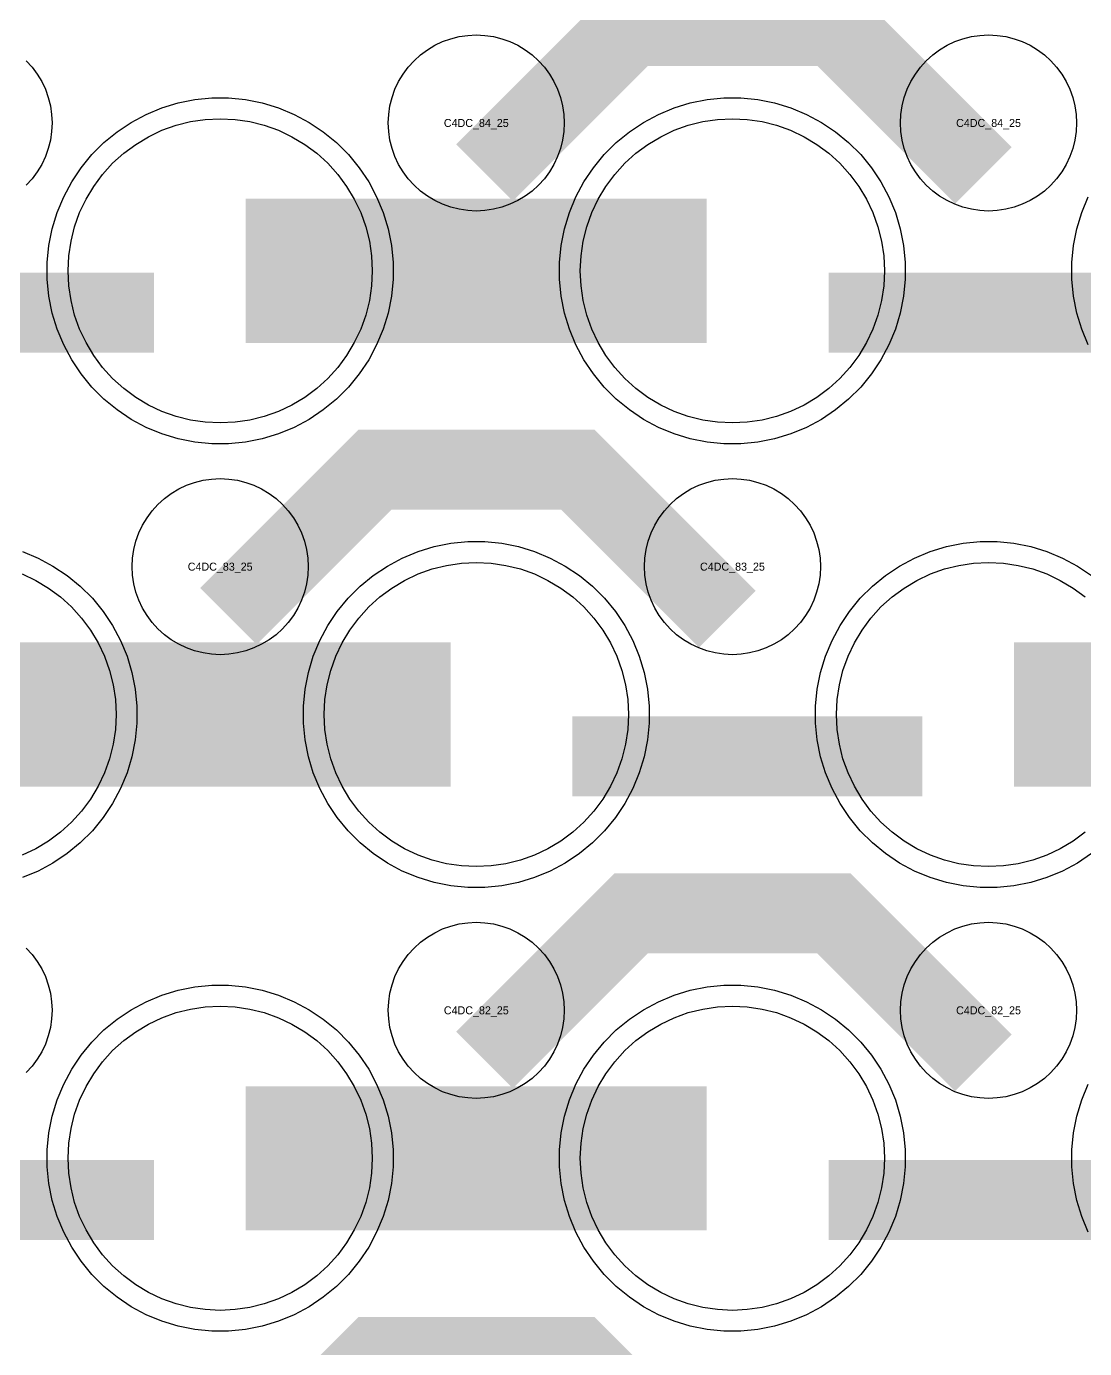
# Model space of a CAD drawing. Extents: x -11880 to 11880, y -14992 to 14992.
# Drawn here: x -4060.5 to -3730, y -3536.8 to -3123.9 of the extents above; entities that cross this region are included whole.
import ezdxf
from ezdxf.enums import TextEntityAlignment as Align

# ---------------------------------------------------------------- set-up
doc = ezdxf.new("R2010")
doc.units = 0
doc.header["$MEASUREMENT"] = 0
for name, color, linetype in [('GDS_775_DT_237', 138, 'CONTINUOUS'), ('RDL1_FS', 34, 'CONTINUOUS'), ('RDL_BS', 160, 'CONTINUOUS')]:
    doc.layers.add(name, color=color, linetype=linetype)

msp = doc.modelspace()

# ---------------------------------------------------------------- linework, layer by layer
at = {"layer": 'RDL1_FS'}
for points in [[(-4000, -3247.694), (-4004.657, -3247.465), (-4009.268, -3246.781), (-4013.791, -3245.649), (-4018.181, -3244.077), (-4022.395, -3242.085), (-4026.395, -3239.687), (-4030.14, -3236.909), (-4033.594, -3233.779), (-4036.724, -3230.325), (-4039.502, -3226.58), (-4041.9, -3222.58), (-4043.892, -3218.366), (-4045.464, -3213.976), (-4046.596, -3209.453), (-4047.28, -3204.842), (-4047.509, -3200.185), (-4047.28, -3195.528), (-4046.596, -3190.917), (-4045.464, -3186.394), (-4043.892, -3182.004), (-4041.9, -3177.79), (-4039.502, -3173.79), (-4036.724, -3170.045), (-4033.594, -3166.591), (-4030.14, -3163.461), (-4026.395, -3160.683), (-4022.395, -3158.285), (-4018.181, -3156.293), (-4013.791, -3154.721), (-4009.268, -3153.589), (-4004.657, -3152.905), (-4000, -3152.676), (-3995.343, -3152.905), (-3990.732, -3153.589), (-3986.209, -3154.721), (-3981.819, -3156.293), (-3977.605, -3158.285), (-3973.605, -3160.683), (-3969.86, -3163.461), (-3966.406, -3166.591), (-3963.276, -3170.045), (-3960.498, -3173.79), (-3958.1, -3177.79), (-3956.108, -3182.004), (-3954.536, -3186.394), (-3953.404, -3190.917), (-3952.72, -3195.528), (-3952.491, -3200.185), (-3952.72, -3204.842), (-3953.404, -3209.453), (-3954.536, -3213.976), (-3956.108, -3218.366), (-3958.1, -3222.58), (-3960.498, -3226.58), (-3963.276, -3230.325), (-3966.406, -3233.779), (-3969.86, -3236.909), (-3973.605, -3239.687), (-3977.605, -3242.085), (-3981.819, -3244.077), (-3986.209, -3245.649), (-3990.732, -3246.781), (-3995.343, -3247.465)], [(-3840, -3247.694), (-3844.657, -3247.465), (-3849.268, -3246.781), (-3853.791, -3245.649), (-3858.181, -3244.077), (-3862.395, -3242.085), (-3866.395, -3239.687), (-3870.14, -3236.909), (-3873.594, -3233.779), (-3876.724, -3230.325), (-3879.502, -3226.58), (-3881.9, -3222.58), (-3883.892, -3218.366), (-3885.464, -3213.976), (-3886.596, -3209.453), (-3887.28, -3204.842), (-3887.509, -3200.185), (-3887.28, -3195.528), (-3886.596, -3190.917), (-3885.464, -3186.394), (-3883.892, -3182.004), (-3881.9, -3177.79), (-3879.502, -3173.79), (-3876.724, -3170.045), (-3873.594, -3166.591), (-3870.14, -3163.461), (-3866.395, -3160.683), (-3862.395, -3158.285), (-3858.181, -3156.293), (-3853.791, -3154.721), (-3849.268, -3153.589), (-3844.657, -3152.905), (-3840, -3152.676), (-3835.343, -3152.905), (-3830.732, -3153.589), (-3826.209, -3154.721), (-3821.819, -3156.293), (-3817.605, -3158.285), (-3813.605, -3160.683), (-3809.86, -3163.461), (-3806.406, -3166.591), (-3803.276, -3170.045), (-3800.498, -3173.79), (-3798.1, -3177.79), (-3796.108, -3182.004), (-3794.536, -3186.394), (-3793.404, -3190.917), (-3792.72, -3195.528), (-3792.491, -3200.185), (-3792.72, -3204.842), (-3793.404, -3209.453), (-3794.536, -3213.976), (-3796.108, -3218.366), (-3798.1, -3222.58), (-3800.498, -3226.58), (-3803.276, -3230.325), (-3806.406, -3233.779), (-3809.86, -3236.909), (-3813.605, -3239.687), (-3817.605, -3242.085), (-3821.819, -3244.077), (-3826.209, -3245.649), (-3830.732, -3246.781), (-3835.343, -3247.465)], [(-3920, -3386.254), (-3924.657, -3386.025), (-3929.268, -3385.341), (-3933.791, -3384.209), (-3938.181, -3382.637), (-3942.395, -3380.645), (-3946.395, -3378.247), (-3950.14, -3375.469), (-3953.594, -3372.339), (-3956.724, -3368.885), (-3959.502, -3365.14), (-3961.9, -3361.14), (-3963.892, -3356.926), (-3965.464, -3352.536), (-3966.596, -3348.013), (-3967.28, -3343.402), (-3967.509, -3338.745), (-3967.28, -3334.088), (-3966.596, -3329.477), (-3965.464, -3324.954), (-3963.892, -3320.564), (-3961.9, -3316.35), (-3959.502, -3312.35), (-3956.724, -3308.605), (-3953.594, -3305.151), (-3950.14, -3302.021), (-3946.395, -3299.243), (-3942.395, -3296.845), (-3938.181, -3294.853), (-3933.791, -3293.281), (-3929.268, -3292.149), (-3924.657, -3291.465), (-3920, -3291.236), (-3915.343, -3291.465), (-3910.732, -3292.149), (-3906.209, -3293.281), (-3901.819, -3294.853), (-3897.605, -3296.845), (-3893.605, -3299.243), (-3889.86, -3302.021), (-3886.406, -3305.151), (-3883.276, -3308.605), (-3880.498, -3312.35), (-3878.1, -3316.35), (-3876.108, -3320.564), (-3874.536, -3324.954), (-3873.404, -3329.477), (-3872.72, -3334.088), (-3872.491, -3338.745), (-3872.72, -3343.402), (-3873.404, -3348.013), (-3874.536, -3352.536), (-3876.108, -3356.926), (-3878.1, -3361.14), (-3880.498, -3365.14), (-3883.276, -3368.885), (-3886.406, -3372.339), (-3889.86, -3375.469), (-3893.605, -3378.247), (-3897.605, -3380.645), (-3901.819, -3382.637), (-3906.209, -3384.209), (-3910.732, -3385.341), (-3915.343, -3386.025)], [(-4000, -3524.819), (-4004.657, -3524.59), (-4009.268, -3523.906), (-4013.791, -3522.774), (-4018.181, -3521.202), (-4022.395, -3519.21), (-4026.395, -3516.812), (-4030.14, -3514.034), (-4033.594, -3510.904), (-4036.724, -3507.45), (-4039.502, -3503.705), (-4041.9, -3499.705), (-4043.892, -3495.491), (-4045.464, -3491.101), (-4046.596, -3486.578), (-4047.28, -3481.967), (-4047.509, -3477.31), (-4047.28, -3472.653), (-4046.596, -3468.042), (-4045.464, -3463.519), (-4043.892, -3459.129), (-4041.9, -3454.915), (-4039.502, -3450.915), (-4036.724, -3447.17), (-4033.594, -3443.716), (-4030.14, -3440.586), (-4026.395, -3437.808), (-4022.395, -3435.41), (-4018.181, -3433.418), (-4013.791, -3431.846), (-4009.268, -3430.714), (-4004.657, -3430.03), (-4000, -3429.801), (-3995.343, -3430.03), (-3990.732, -3430.714), (-3986.209, -3431.846), (-3981.819, -3433.418), (-3977.605, -3435.41), (-3973.605, -3437.808), (-3969.86, -3440.586), (-3966.406, -3443.716), (-3963.276, -3447.17), (-3960.498, -3450.915), (-3958.1, -3454.915), (-3956.108, -3459.129), (-3954.536, -3463.519), (-3953.404, -3468.042), (-3952.72, -3472.653), (-3952.491, -3477.31), (-3952.72, -3481.967), (-3953.404, -3486.578), (-3954.536, -3491.101), (-3956.108, -3495.491), (-3958.1, -3499.705), (-3960.498, -3503.705), (-3963.276, -3507.45), (-3966.406, -3510.904), (-3969.86, -3514.034), (-3973.605, -3516.812), (-3977.605, -3519.21), (-3981.819, -3521.202), (-3986.209, -3522.774), (-3990.732, -3523.906), (-3995.343, -3524.59)], [(-3840, -3524.819), (-3844.657, -3524.59), (-3849.268, -3523.906), (-3853.791, -3522.774), (-3858.181, -3521.202), (-3862.395, -3519.21), (-3866.395, -3516.812), (-3870.14, -3514.034), (-3873.594, -3510.904), (-3876.724, -3507.45), (-3879.502, -3503.705), (-3881.9, -3499.705), (-3883.892, -3495.491), (-3885.464, -3491.101), (-3886.596, -3486.578), (-3887.28, -3481.967), (-3887.509, -3477.31), (-3887.28, -3472.653), (-3886.596, -3468.042), (-3885.464, -3463.519), (-3883.892, -3459.129), (-3881.9, -3454.915), (-3879.502, -3450.915), (-3876.724, -3447.17), (-3873.594, -3443.716), (-3870.14, -3440.586), (-3866.395, -3437.808), (-3862.395, -3435.41), (-3858.181, -3433.418), (-3853.791, -3431.846), (-3849.268, -3430.714), (-3844.657, -3430.03), (-3840, -3429.801), (-3835.343, -3430.03), (-3830.732, -3430.714), (-3826.209, -3431.846), (-3821.819, -3433.418), (-3817.605, -3435.41), (-3813.605, -3437.808), (-3809.86, -3440.586), (-3806.406, -3443.716), (-3803.276, -3447.17), (-3800.498, -3450.915), (-3798.1, -3454.915), (-3796.108, -3459.129), (-3794.536, -3463.519), (-3793.404, -3468.042), (-3792.72, -3472.653), (-3792.491, -3477.31), (-3792.72, -3481.967), (-3793.404, -3486.578), (-3794.536, -3491.101), (-3796.108, -3495.491), (-3798.1, -3499.705), (-3800.498, -3503.705), (-3803.276, -3507.45), (-3806.406, -3510.904), (-3809.86, -3514.034), (-3813.605, -3516.812), (-3817.605, -3519.21), (-3821.819, -3521.202), (-3826.209, -3522.774), (-3830.732, -3523.906), (-3835.343, -3524.59)]]:
    msp.add_lwpolyline(points, close=True, dxfattribs=at)
for points in [[(-3991.998, -3200.185, 45, 45, 0), (-3919.998, -3200.185, 45, 45, 0)], [(-3919.998, -3200.185, 45, 45, 0), (-3847.998, -3200.185, 45, 45, 0)], [(-4071.998, -3338.745, 45, 45, 0), (-3999.998, -3338.745, 45, 45, 0)], [(-3999.998, -3338.745, 45, 45, 0), (-3927.998, -3338.745, 45, 45, 0)], [(-3751.998, -3338.745, 45, 45, 0), (-3679.998, -3338.745, 45, 45, 0)], [(-3991.998, -3477.31, 45, 45, 0), (-3919.998, -3477.31, 45, 45, 0)], [(-3919.998, -3477.31, 45, 45, 0), (-3847.998, -3477.31, 45, 45, 0)]]:
    msp.add_lwpolyline(points, format="xyseb", dxfattribs=at)
for points in [[(-4061.819, -3294.853), (-4057.605, -3296.845), (-4053.605, -3299.243), (-4049.86, -3302.021), (-4046.406, -3305.151), (-4043.276, -3308.605), (-4040.498, -3312.35), (-4038.1, -3316.35), (-4036.108, -3320.564), (-4034.536, -3324.954), (-4033.404, -3329.477), (-4032.72, -3334.088), (-4032.491, -3338.745), (-4032.72, -3343.402), (-4033.404, -3348.013), (-4034.536, -3352.536), (-4036.108, -3356.926), (-4038.1, -3361.14), (-4040.498, -3365.14), (-4043.276, -3368.885), (-4046.406, -3372.339), (-4049.86, -3375.469), (-4053.605, -3378.247), (-4057.605, -3380.645), (-4061.819, -3382.637)], [(-3729.86, -3375.469), (-3733.605, -3378.247), (-3737.605, -3380.645), (-3741.819, -3382.637), (-3746.209, -3384.209), (-3750.732, -3385.341), (-3755.343, -3386.025), (-3760, -3386.254), (-3764.657, -3386.025), (-3769.268, -3385.341), (-3773.791, -3384.209), (-3778.181, -3382.637), (-3782.395, -3380.645), (-3786.395, -3378.247), (-3790.14, -3375.469), (-3793.594, -3372.339), (-3796.724, -3368.885), (-3799.502, -3365.14), (-3801.9, -3361.14), (-3803.892, -3356.926), (-3805.464, -3352.536), (-3806.596, -3348.013), (-3807.28, -3343.402), (-3807.509, -3338.745), (-3807.28, -3334.088), (-3806.596, -3329.477), (-3805.464, -3324.954), (-3803.892, -3320.564), (-3801.9, -3316.35), (-3799.502, -3312.35), (-3796.724, -3308.605), (-3793.594, -3305.151), (-3790.14, -3302.021), (-3786.395, -3299.243), (-3782.395, -3296.845), (-3778.181, -3294.853), (-3773.791, -3293.281), (-3769.268, -3292.149), (-3764.657, -3291.465), (-3760, -3291.236), (-3755.343, -3291.465), (-3750.732, -3292.149), (-3746.209, -3293.281), (-3741.819, -3294.853), (-3737.605, -3296.845), (-3733.605, -3299.243), (-3729.86, -3302.021)]]:
    msp.add_lwpolyline(points, dxfattribs=at)
at = {"layer": 'RDL_BS'}
for points in [[(-3917.438, -3169.499, 25, 25, 0), (-3871.623, -3123.684, 25, 25, 0), (-3838.07, -3123.684, 25, 25, 0)], [(-3761.599, -3170.398, 25, 25, 0), (-3808.313, -3123.684, 25, 25, 0), (-3838.071, -3123.684, 25, 25, 0)], [(-4129.984, -3213.198, 25, 25, 0), (-4020.719, -3213.198, 25, 25, 0)], [(-3809.984, -3213.198, 25, 25, 0), (-3700.719, -3213.198, 25, 25, 0)], [(-3997.438, -3308.059, 25, 25, 0), (-3951.623, -3262.244, 25, 25, 0), (-3918.07, -3262.244, 25, 25, 0)], [(-3841.599, -3308.958, 25, 25, 0), (-3888.313, -3262.244, 25, 25, 0), (-3918.071, -3262.244, 25, 25, 0)], [(-3889.984, -3351.758, 25, 25, 0), (-3780.719, -3351.758, 25, 25, 0)], [(-3917.438, -3446.624, 25, 25, 0), (-3871.623, -3400.809, 25, 25, 0), (-3838.07, -3400.809, 25, 25, 0)], [(-3761.599, -3447.523, 25, 25, 0), (-3808.313, -3400.809, 25, 25, 0), (-3838.071, -3400.809, 25, 25, 0)], [(-4129.984, -3490.323, 25, 25, 0), (-4020.719, -3490.323, 25, 25, 0)], [(-3809.984, -3490.323, 25, 25, 0), (-3700.719, -3490.323, 25, 25, 0)], [(-3997.438, -3585.189, 25, 25, 0), (-3951.623, -3539.374, 25, 25, 0), (-3918.07, -3539.374, 25, 25, 0)], [(-3841.599, -3586.088, 25, 25, 0), (-3888.313, -3539.374, 25, 25, 0), (-3918.071, -3539.374, 25, 25, 0)]]:
    msp.add_lwpolyline(points, format="xyseb", dxfattribs=at)
for points in [[(-3920, -3181.491), (-3922.693, -3181.359), (-3925.365, -3180.963), (-3927.984, -3180.306), (-3930.519, -3179.399), (-3932.956, -3178.247), (-3935.28, -3176.854), (-3937.443, -3175.251), (-3939.442, -3173.439), (-3941.254, -3171.44), (-3942.857, -3169.277), (-3944.25, -3166.953), (-3945.402, -3164.516), (-3946.309, -3161.981), (-3946.966, -3159.362), (-3947.362, -3156.69), (-3947.494, -3153.997), (-3947.362, -3151.304), (-3946.966, -3148.632), (-3946.309, -3146.013), (-3945.402, -3143.478), (-3944.25, -3141.041), (-3942.857, -3138.717), (-3941.254, -3136.554), (-3939.442, -3134.555), (-3937.443, -3132.743), (-3935.28, -3131.14), (-3932.956, -3129.747), (-3930.519, -3128.595), (-3927.984, -3127.688), (-3925.365, -3127.031), (-3922.693, -3126.635), (-3920, -3126.503), (-3917.307, -3126.635), (-3914.635, -3127.031), (-3912.016, -3127.688), (-3909.481, -3128.595), (-3907.044, -3129.747), (-3904.72, -3131.14), (-3902.557, -3132.743), (-3900.558, -3134.555), (-3898.746, -3136.554), (-3897.143, -3138.717), (-3895.75, -3141.041), (-3894.598, -3143.478), (-3893.691, -3146.013), (-3893.034, -3148.632), (-3892.638, -3151.304), (-3892.506, -3153.997), (-3892.638, -3156.69), (-3893.034, -3159.362), (-3893.691, -3161.981), (-3894.598, -3164.516), (-3895.75, -3166.953), (-3897.143, -3169.277), (-3898.746, -3171.44), (-3900.558, -3173.439), (-3902.557, -3175.251), (-3904.72, -3176.854), (-3907.044, -3178.247), (-3909.481, -3179.399), (-3912.016, -3180.306), (-3914.635, -3180.963), (-3917.307, -3181.359)], [(-3760, -3181.491), (-3762.693, -3181.359), (-3765.365, -3180.963), (-3767.984, -3180.306), (-3770.519, -3179.399), (-3772.956, -3178.247), (-3775.28, -3176.854), (-3777.443, -3175.251), (-3779.442, -3173.439), (-3781.254, -3171.44), (-3782.857, -3169.277), (-3784.25, -3166.953), (-3785.402, -3164.516), (-3786.309, -3161.981), (-3786.966, -3159.362), (-3787.362, -3156.69), (-3787.494, -3153.997), (-3787.362, -3151.304), (-3786.966, -3148.632), (-3786.309, -3146.013), (-3785.402, -3143.478), (-3784.25, -3141.041), (-3782.857, -3138.717), (-3781.254, -3136.554), (-3779.442, -3134.555), (-3777.443, -3132.743), (-3775.28, -3131.14), (-3772.956, -3129.747), (-3770.519, -3128.595), (-3767.984, -3127.688), (-3765.365, -3127.031), (-3762.693, -3126.635), (-3760, -3126.503), (-3757.307, -3126.635), (-3754.635, -3127.031), (-3752.016, -3127.688), (-3749.481, -3128.595), (-3747.044, -3129.747), (-3744.72, -3131.14), (-3742.557, -3132.743), (-3740.558, -3134.555), (-3738.746, -3136.554), (-3737.143, -3138.717), (-3735.75, -3141.041), (-3734.598, -3143.478), (-3733.691, -3146.013), (-3733.034, -3148.632), (-3732.638, -3151.304), (-3732.506, -3153.997), (-3732.638, -3156.69), (-3733.034, -3159.362), (-3733.691, -3161.981), (-3734.598, -3164.516), (-3735.75, -3166.953), (-3737.143, -3169.277), (-3738.746, -3171.44), (-3740.558, -3173.439), (-3742.557, -3175.251), (-3744.72, -3176.854), (-3747.044, -3178.247), (-3749.481, -3179.399), (-3752.016, -3180.306), (-3754.635, -3180.963), (-3757.307, -3181.359)], [(-4002.644, -3254.185), (-4007.938, -3253.668), (-4013.165, -3252.622), (-4018.205, -3251.091), (-4023.115, -3249.06), (-4027.777, -3246.568), (-4032.191, -3243.621), (-4036.292, -3240.259), (-4040.074, -3236.477), (-4043.436, -3232.376), (-4046.383, -3227.962), (-4048.875, -3223.3), (-4050.906, -3218.39), (-4052.437, -3213.35), (-4053.483, -3208.123), (-4054, -3202.829), (-4054, -3197.541), (-4053.483, -3192.247), (-4052.437, -3187.02), (-4050.906, -3181.98), (-4048.875, -3177.07), (-4046.383, -3172.408), (-4043.436, -3167.994), (-4040.074, -3163.893), (-4036.292, -3160.111), (-4032.191, -3156.749), (-4027.777, -3153.802), (-4023.115, -3151.31), (-4018.205, -3149.279), (-4013.165, -3147.748), (-4007.938, -3146.702), (-4002.644, -3146.185), (-3997.356, -3146.185), (-3992.062, -3146.702), (-3986.835, -3147.748), (-3981.795, -3149.279), (-3976.885, -3151.31), (-3972.223, -3153.802), (-3967.809, -3156.749), (-3963.708, -3160.111), (-3959.926, -3163.893), (-3956.564, -3167.994), (-3953.617, -3172.408), (-3951.125, -3177.07), (-3949.094, -3181.98), (-3947.563, -3187.02), (-3946.517, -3192.247), (-3946, -3197.541), (-3946, -3202.829), (-3946.517, -3208.123), (-3947.563, -3213.35), (-3949.094, -3218.39), (-3951.125, -3223.3), (-3953.617, -3227.962), (-3956.564, -3232.376), (-3959.926, -3236.477), (-3963.708, -3240.259), (-3967.809, -3243.621), (-3972.223, -3246.568), (-3976.885, -3249.06), (-3981.795, -3251.091), (-3986.835, -3252.622), (-3992.062, -3253.668), (-3997.356, -3254.185)], [(-3842.644, -3254.185), (-3847.938, -3253.668), (-3853.165, -3252.622), (-3858.205, -3251.091), (-3863.115, -3249.06), (-3867.777, -3246.568), (-3872.191, -3243.621), (-3876.292, -3240.259), (-3880.074, -3236.477), (-3883.436, -3232.376), (-3886.383, -3227.962), (-3888.875, -3223.3), (-3890.906, -3218.39), (-3892.437, -3213.35), (-3893.483, -3208.123), (-3894, -3202.829), (-3894, -3197.541), (-3893.483, -3192.247), (-3892.437, -3187.02), (-3890.906, -3181.98), (-3888.875, -3177.07), (-3886.383, -3172.408), (-3883.436, -3167.994), (-3880.074, -3163.893), (-3876.292, -3160.111), (-3872.191, -3156.749), (-3867.777, -3153.802), (-3863.115, -3151.31), (-3858.205, -3149.279), (-3853.165, -3147.748), (-3847.938, -3146.702), (-3842.644, -3146.185), (-3837.356, -3146.185), (-3832.062, -3146.702), (-3826.835, -3147.748), (-3821.795, -3149.279), (-3816.885, -3151.31), (-3812.223, -3153.802), (-3807.809, -3156.749), (-3803.708, -3160.111), (-3799.926, -3163.893), (-3796.564, -3167.994), (-3793.617, -3172.408), (-3791.125, -3177.07), (-3789.094, -3181.98), (-3787.563, -3187.02), (-3786.517, -3192.247), (-3786, -3197.541), (-3786, -3202.829), (-3786.517, -3208.123), (-3787.563, -3213.35), (-3789.094, -3218.39), (-3791.125, -3223.3), (-3793.617, -3227.962), (-3796.564, -3232.376), (-3799.926, -3236.477), (-3803.708, -3240.259), (-3807.809, -3243.621), (-3812.223, -3246.568), (-3816.885, -3249.06), (-3821.795, -3251.091), (-3826.835, -3252.622), (-3832.062, -3253.668), (-3837.356, -3254.185)], [(-4000, -3320.051), (-4002.693, -3319.919), (-4005.365, -3319.523), (-4007.984, -3318.866), (-4010.519, -3317.959), (-4012.956, -3316.807), (-4015.28, -3315.414), (-4017.443, -3313.811), (-4019.442, -3311.999), (-4021.254, -3310), (-4022.857, -3307.837), (-4024.25, -3305.513), (-4025.402, -3303.076), (-4026.309, -3300.541), (-4026.966, -3297.922), (-4027.362, -3295.25), (-4027.494, -3292.557), (-4027.362, -3289.864), (-4026.966, -3287.192), (-4026.309, -3284.573), (-4025.402, -3282.038), (-4024.25, -3279.601), (-4022.857, -3277.277), (-4021.254, -3275.114), (-4019.442, -3273.115), (-4017.443, -3271.303), (-4015.28, -3269.7), (-4012.956, -3268.307), (-4010.519, -3267.155), (-4007.984, -3266.248), (-4005.365, -3265.591), (-4002.693, -3265.195), (-4000, -3265.063), (-3997.307, -3265.195), (-3994.635, -3265.591), (-3992.016, -3266.248), (-3989.481, -3267.155), (-3987.044, -3268.307), (-3984.72, -3269.7), (-3982.557, -3271.303), (-3980.558, -3273.115), (-3978.746, -3275.114), (-3977.143, -3277.277), (-3975.75, -3279.601), (-3974.598, -3282.038), (-3973.691, -3284.573), (-3973.034, -3287.192), (-3972.638, -3289.864), (-3972.506, -3292.557), (-3972.638, -3295.25), (-3973.034, -3297.922), (-3973.691, -3300.541), (-3974.598, -3303.076), (-3975.75, -3305.513), (-3977.143, -3307.837), (-3978.746, -3310), (-3980.558, -3311.999), (-3982.557, -3313.811), (-3984.72, -3315.414), (-3987.044, -3316.807), (-3989.481, -3317.959), (-3992.016, -3318.866), (-3994.635, -3319.523), (-3997.307, -3319.919)], [(-3840, -3320.051), (-3842.693, -3319.919), (-3845.365, -3319.523), (-3847.984, -3318.866), (-3850.519, -3317.959), (-3852.956, -3316.807), (-3855.28, -3315.414), (-3857.443, -3313.811), (-3859.442, -3311.999), (-3861.254, -3310), (-3862.857, -3307.837), (-3864.25, -3305.513), (-3865.402, -3303.076), (-3866.309, -3300.541), (-3866.966, -3297.922), (-3867.362, -3295.25), (-3867.494, -3292.557), (-3867.362, -3289.864), (-3866.966, -3287.192), (-3866.309, -3284.573), (-3865.402, -3282.038), (-3864.25, -3279.601), (-3862.857, -3277.277), (-3861.254, -3275.114), (-3859.442, -3273.115), (-3857.443, -3271.303), (-3855.28, -3269.7), (-3852.956, -3268.307), (-3850.519, -3267.155), (-3847.984, -3266.248), (-3845.365, -3265.591), (-3842.693, -3265.195), (-3840, -3265.063), (-3837.307, -3265.195), (-3834.635, -3265.591), (-3832.016, -3266.248), (-3829.481, -3267.155), (-3827.044, -3268.307), (-3824.72, -3269.7), (-3822.557, -3271.303), (-3820.558, -3273.115), (-3818.746, -3275.114), (-3817.143, -3277.277), (-3815.75, -3279.601), (-3814.598, -3282.038), (-3813.691, -3284.573), (-3813.034, -3287.192), (-3812.638, -3289.864), (-3812.506, -3292.557), (-3812.638, -3295.25), (-3813.034, -3297.922), (-3813.691, -3300.541), (-3814.598, -3303.076), (-3815.75, -3305.513), (-3817.143, -3307.837), (-3818.746, -3310), (-3820.558, -3311.999), (-3822.557, -3313.811), (-3824.72, -3315.414), (-3827.044, -3316.807), (-3829.481, -3317.959), (-3832.016, -3318.866), (-3834.635, -3319.523), (-3837.307, -3319.919)], [(-3922.644, -3392.745), (-3927.938, -3392.228), (-3933.165, -3391.182), (-3938.205, -3389.651), (-3943.115, -3387.62), (-3947.777, -3385.128), (-3952.191, -3382.181), (-3956.292, -3378.819), (-3960.074, -3375.037), (-3963.436, -3370.936), (-3966.383, -3366.522), (-3968.875, -3361.86), (-3970.906, -3356.95), (-3972.437, -3351.91), (-3973.483, -3346.683), (-3974, -3341.389), (-3974, -3336.101), (-3973.483, -3330.807), (-3972.437, -3325.58), (-3970.906, -3320.54), (-3968.875, -3315.63), (-3966.383, -3310.968), (-3963.436, -3306.554), (-3960.074, -3302.453), (-3956.292, -3298.671), (-3952.191, -3295.309), (-3947.777, -3292.362), (-3943.115, -3289.87), (-3938.205, -3287.839), (-3933.165, -3286.308), (-3927.938, -3285.262), (-3922.644, -3284.745), (-3917.356, -3284.745), (-3912.062, -3285.262), (-3906.835, -3286.308), (-3901.795, -3287.839), (-3896.885, -3289.87), (-3892.223, -3292.362), (-3887.809, -3295.309), (-3883.708, -3298.671), (-3879.926, -3302.453), (-3876.564, -3306.554), (-3873.617, -3310.968), (-3871.125, -3315.63), (-3869.094, -3320.54), (-3867.563, -3325.58), (-3866.517, -3330.807), (-3866, -3336.101), (-3866, -3341.389), (-3866.517, -3346.683), (-3867.563, -3351.91), (-3869.094, -3356.95), (-3871.125, -3361.86), (-3873.617, -3366.522), (-3876.564, -3370.936), (-3879.926, -3375.037), (-3883.708, -3378.819), (-3887.809, -3382.181), (-3892.223, -3385.128), (-3896.885, -3387.62), (-3901.795, -3389.651), (-3906.835, -3391.182), (-3912.062, -3392.228), (-3917.356, -3392.745)], [(-3920, -3458.616), (-3922.693, -3458.484), (-3925.365, -3458.088), (-3927.984, -3457.431), (-3930.519, -3456.524), (-3932.956, -3455.372), (-3935.28, -3453.979), (-3937.443, -3452.376), (-3939.442, -3450.564), (-3941.254, -3448.565), (-3942.857, -3446.402), (-3944.25, -3444.078), (-3945.402, -3441.641), (-3946.309, -3439.106), (-3946.966, -3436.487), (-3947.362, -3433.815), (-3947.494, -3431.122), (-3947.362, -3428.429), (-3946.966, -3425.757), (-3946.309, -3423.138), (-3945.402, -3420.603), (-3944.25, -3418.166), (-3942.857, -3415.842), (-3941.254, -3413.679), (-3939.442, -3411.68), (-3937.443, -3409.868), (-3935.28, -3408.265), (-3932.956, -3406.872), (-3930.519, -3405.72), (-3927.984, -3404.813), (-3925.365, -3404.156), (-3922.693, -3403.76), (-3920, -3403.628), (-3917.307, -3403.76), (-3914.635, -3404.156), (-3912.016, -3404.813), (-3909.481, -3405.72), (-3907.044, -3406.872), (-3904.72, -3408.265), (-3902.557, -3409.868), (-3900.558, -3411.68), (-3898.746, -3413.679), (-3897.143, -3415.842), (-3895.75, -3418.166), (-3894.598, -3420.603), (-3893.691, -3423.138), (-3893.034, -3425.757), (-3892.638, -3428.429), (-3892.506, -3431.122), (-3892.638, -3433.815), (-3893.034, -3436.487), (-3893.691, -3439.106), (-3894.598, -3441.641), (-3895.75, -3444.078), (-3897.143, -3446.402), (-3898.746, -3448.565), (-3900.558, -3450.564), (-3902.557, -3452.376), (-3904.72, -3453.979), (-3907.044, -3455.372), (-3909.481, -3456.524), (-3912.016, -3457.431), (-3914.635, -3458.088), (-3917.307, -3458.484)], [(-3760, -3458.616), (-3762.693, -3458.484), (-3765.365, -3458.088), (-3767.984, -3457.431), (-3770.519, -3456.524), (-3772.956, -3455.372), (-3775.28, -3453.979), (-3777.443, -3452.376), (-3779.442, -3450.564), (-3781.254, -3448.565), (-3782.857, -3446.402), (-3784.25, -3444.078), (-3785.402, -3441.641), (-3786.309, -3439.106), (-3786.966, -3436.487), (-3787.362, -3433.815), (-3787.494, -3431.122), (-3787.362, -3428.429), (-3786.966, -3425.757), (-3786.309, -3423.138), (-3785.402, -3420.603), (-3784.25, -3418.166), (-3782.857, -3415.842), (-3781.254, -3413.679), (-3779.442, -3411.68), (-3777.443, -3409.868), (-3775.28, -3408.265), (-3772.956, -3406.872), (-3770.519, -3405.72), (-3767.984, -3404.813), (-3765.365, -3404.156), (-3762.693, -3403.76), (-3760, -3403.628), (-3757.307, -3403.76), (-3754.635, -3404.156), (-3752.016, -3404.813), (-3749.481, -3405.72), (-3747.044, -3406.872), (-3744.72, -3408.265), (-3742.557, -3409.868), (-3740.558, -3411.68), (-3738.746, -3413.679), (-3737.143, -3415.842), (-3735.75, -3418.166), (-3734.598, -3420.603), (-3733.691, -3423.138), (-3733.034, -3425.757), (-3732.638, -3428.429), (-3732.506, -3431.122), (-3732.638, -3433.815), (-3733.034, -3436.487), (-3733.691, -3439.106), (-3734.598, -3441.641), (-3735.75, -3444.078), (-3737.143, -3446.402), (-3738.746, -3448.565), (-3740.558, -3450.564), (-3742.557, -3452.376), (-3744.72, -3453.979), (-3747.044, -3455.372), (-3749.481, -3456.524), (-3752.016, -3457.431), (-3754.635, -3458.088), (-3757.307, -3458.484)], [(-4002.644, -3531.31), (-4007.938, -3530.793), (-4013.165, -3529.747), (-4018.205, -3528.216), (-4023.115, -3526.185), (-4027.777, -3523.693), (-4032.191, -3520.746), (-4036.292, -3517.384), (-4040.074, -3513.602), (-4043.436, -3509.501), (-4046.383, -3505.087), (-4048.875, -3500.425), (-4050.906, -3495.515), (-4052.437, -3490.475), (-4053.483, -3485.248), (-4054, -3479.954), (-4054, -3474.666), (-4053.483, -3469.372), (-4052.437, -3464.145), (-4050.906, -3459.105), (-4048.875, -3454.195), (-4046.383, -3449.533), (-4043.436, -3445.119), (-4040.074, -3441.018), (-4036.292, -3437.236), (-4032.191, -3433.874), (-4027.777, -3430.927), (-4023.115, -3428.435), (-4018.205, -3426.404), (-4013.165, -3424.873), (-4007.938, -3423.827), (-4002.644, -3423.31), (-3997.356, -3423.31), (-3992.062, -3423.827), (-3986.835, -3424.873), (-3981.795, -3426.404), (-3976.885, -3428.435), (-3972.223, -3430.927), (-3967.809, -3433.874), (-3963.708, -3437.236), (-3959.926, -3441.018), (-3956.564, -3445.119), (-3953.617, -3449.533), (-3951.125, -3454.195), (-3949.094, -3459.105), (-3947.563, -3464.145), (-3946.517, -3469.372), (-3946, -3474.666), (-3946, -3479.954), (-3946.517, -3485.248), (-3947.563, -3490.475), (-3949.094, -3495.515), (-3951.125, -3500.425), (-3953.617, -3505.087), (-3956.564, -3509.501), (-3959.926, -3513.602), (-3963.708, -3517.384), (-3967.809, -3520.746), (-3972.223, -3523.693), (-3976.885, -3526.185), (-3981.795, -3528.216), (-3986.835, -3529.747), (-3992.062, -3530.793), (-3997.356, -3531.31)], [(-3842.644, -3531.31), (-3847.938, -3530.793), (-3853.165, -3529.747), (-3858.205, -3528.216), (-3863.115, -3526.185), (-3867.777, -3523.693), (-3872.191, -3520.746), (-3876.292, -3517.384), (-3880.074, -3513.602), (-3883.436, -3509.501), (-3886.383, -3505.087), (-3888.875, -3500.425), (-3890.906, -3495.515), (-3892.437, -3490.475), (-3893.483, -3485.248), (-3894, -3479.954), (-3894, -3474.666), (-3893.483, -3469.372), (-3892.437, -3464.145), (-3890.906, -3459.105), (-3888.875, -3454.195), (-3886.383, -3449.533), (-3883.436, -3445.119), (-3880.074, -3441.018), (-3876.292, -3437.236), (-3872.191, -3433.874), (-3867.777, -3430.927), (-3863.115, -3428.435), (-3858.205, -3426.404), (-3853.165, -3424.873), (-3847.938, -3423.827), (-3842.644, -3423.31), (-3837.356, -3423.31), (-3832.062, -3423.827), (-3826.835, -3424.873), (-3821.795, -3426.404), (-3816.885, -3428.435), (-3812.223, -3430.927), (-3807.809, -3433.874), (-3803.708, -3437.236), (-3799.926, -3441.018), (-3796.564, -3445.119), (-3793.617, -3449.533), (-3791.125, -3454.195), (-3789.094, -3459.105), (-3787.563, -3464.145), (-3786.517, -3469.372), (-3786, -3474.666), (-3786, -3479.954), (-3786.517, -3485.248), (-3787.563, -3490.475), (-3789.094, -3495.515), (-3791.125, -3500.425), (-3793.617, -3505.087), (-3796.564, -3509.501), (-3799.926, -3513.602), (-3803.708, -3517.384), (-3807.809, -3520.746), (-3812.223, -3523.693), (-3816.885, -3526.185), (-3821.795, -3528.216), (-3826.835, -3529.747), (-3832.062, -3530.793), (-3837.356, -3531.31)]]:
    msp.add_lwpolyline(points, close=True, dxfattribs=at)
for points in [[(-4060.558, -3134.555), (-4058.746, -3136.554), (-4057.143, -3138.717), (-4055.75, -3141.041), (-4054.598, -3143.478), (-4053.691, -3146.013), (-4053.034, -3148.632), (-4052.638, -3151.304), (-4052.506, -3153.997), (-4052.638, -3156.69), (-4053.034, -3159.362), (-4053.691, -3161.981), (-4054.598, -3164.516), (-4055.75, -3166.953), (-4057.143, -3169.277), (-4058.746, -3171.44), (-4060.558, -3173.439)], [(-3728.875, -3223.3), (-3730.906, -3218.39), (-3732.437, -3213.35), (-3733.483, -3208.123), (-3734, -3202.829), (-3734, -3197.541), (-3733.483, -3192.247), (-3732.437, -3187.02), (-3730.906, -3181.98), (-3728.875, -3177.07)], [(-3727.809, -3382.181), (-3732.223, -3385.128), (-3736.885, -3387.62), (-3741.795, -3389.651), (-3746.835, -3391.182), (-3752.062, -3392.228), (-3757.356, -3392.745), (-3762.644, -3392.745), (-3767.938, -3392.228), (-3773.165, -3391.182), (-3778.205, -3389.651), (-3783.115, -3387.62), (-3787.777, -3385.128), (-3792.191, -3382.181), (-3796.292, -3378.819), (-3800.074, -3375.037), (-3803.436, -3370.936), (-3806.383, -3366.522), (-3808.875, -3361.86), (-3810.906, -3356.95), (-3812.437, -3351.91), (-3813.483, -3346.683), (-3814, -3341.389), (-3814, -3336.101), (-3813.483, -3330.807), (-3812.437, -3325.58), (-3810.906, -3320.54), (-3808.875, -3315.63), (-3806.383, -3310.968), (-3803.436, -3306.554), (-3800.074, -3302.453), (-3796.292, -3298.671), (-3792.191, -3295.309), (-3787.777, -3292.362), (-3783.115, -3289.87), (-3778.205, -3287.839), (-3773.165, -3286.308), (-3767.938, -3285.262), (-3762.644, -3284.745), (-3757.356, -3284.745), (-3752.062, -3285.262), (-3746.835, -3286.308), (-3741.795, -3287.839), (-3736.885, -3289.87), (-3732.223, -3292.362), (-3727.809, -3295.309)], [(-4061.795, -3287.839), (-4056.885, -3289.87), (-4052.223, -3292.362), (-4047.809, -3295.309), (-4043.708, -3298.671), (-4039.926, -3302.453), (-4036.564, -3306.554), (-4033.617, -3310.968), (-4031.125, -3315.63), (-4029.094, -3320.54), (-4027.563, -3325.58), (-4026.517, -3330.807), (-4026, -3336.101), (-4026, -3341.389), (-4026.517, -3346.683), (-4027.563, -3351.91), (-4029.094, -3356.95), (-4031.125, -3361.86), (-4033.617, -3366.522), (-4036.564, -3370.936), (-4039.926, -3375.037), (-4043.708, -3378.819), (-4047.809, -3382.181), (-4052.223, -3385.128), (-4056.885, -3387.62), (-4061.795, -3389.651)], [(-4060.558, -3411.68), (-4058.746, -3413.679), (-4057.143, -3415.842), (-4055.75, -3418.166), (-4054.598, -3420.603), (-4053.691, -3423.138), (-4053.034, -3425.757), (-4052.638, -3428.429), (-4052.506, -3431.122), (-4052.638, -3433.815), (-4053.034, -3436.487), (-4053.691, -3439.106), (-4054.598, -3441.641), (-4055.75, -3444.078), (-4057.143, -3446.402), (-4058.746, -3448.565), (-4060.558, -3450.564)], [(-3728.875, -3500.425), (-3730.906, -3495.515), (-3732.437, -3490.475), (-3733.483, -3485.248), (-3734, -3479.954), (-3734, -3474.666), (-3733.483, -3469.372), (-3732.437, -3464.145), (-3730.906, -3459.105), (-3728.875, -3454.195)]]:
    msp.add_lwpolyline(points, dxfattribs=at)

# ---------------------------------------------------------------- texts
at = {"layer": 'GDS_775_DT_237'}
for s, p in [('C4DC_84_25', (-3920, -3153.997)), ('C4DC_84_25', (-3920, -3153.997)), ('C4DC_84_25', (-3760, -3153.997)), ('C4DC_84_25', (-3760, -3153.997)), ('C4DC_83_25', (-4000, -3292.557)), ('C4DC_83_25', (-4000, -3292.557)), ('C4DC_83_25', (-3840, -3292.557)), ('C4DC_83_25', (-3840, -3292.557)), ('C4DC_82_25', (-3920, -3431.122)), ('C4DC_82_25', (-3920, -3431.122)), ('C4DC_82_25', (-3760, -3431.122)), ('C4DC_82_25', (-3760, -3431.122))]:
    msp.add_text(s, height=2.5, dxfattribs=at).set_placement(p, align=Align.MIDDLE_CENTER)

doc.saveas('drawing.dxf')
